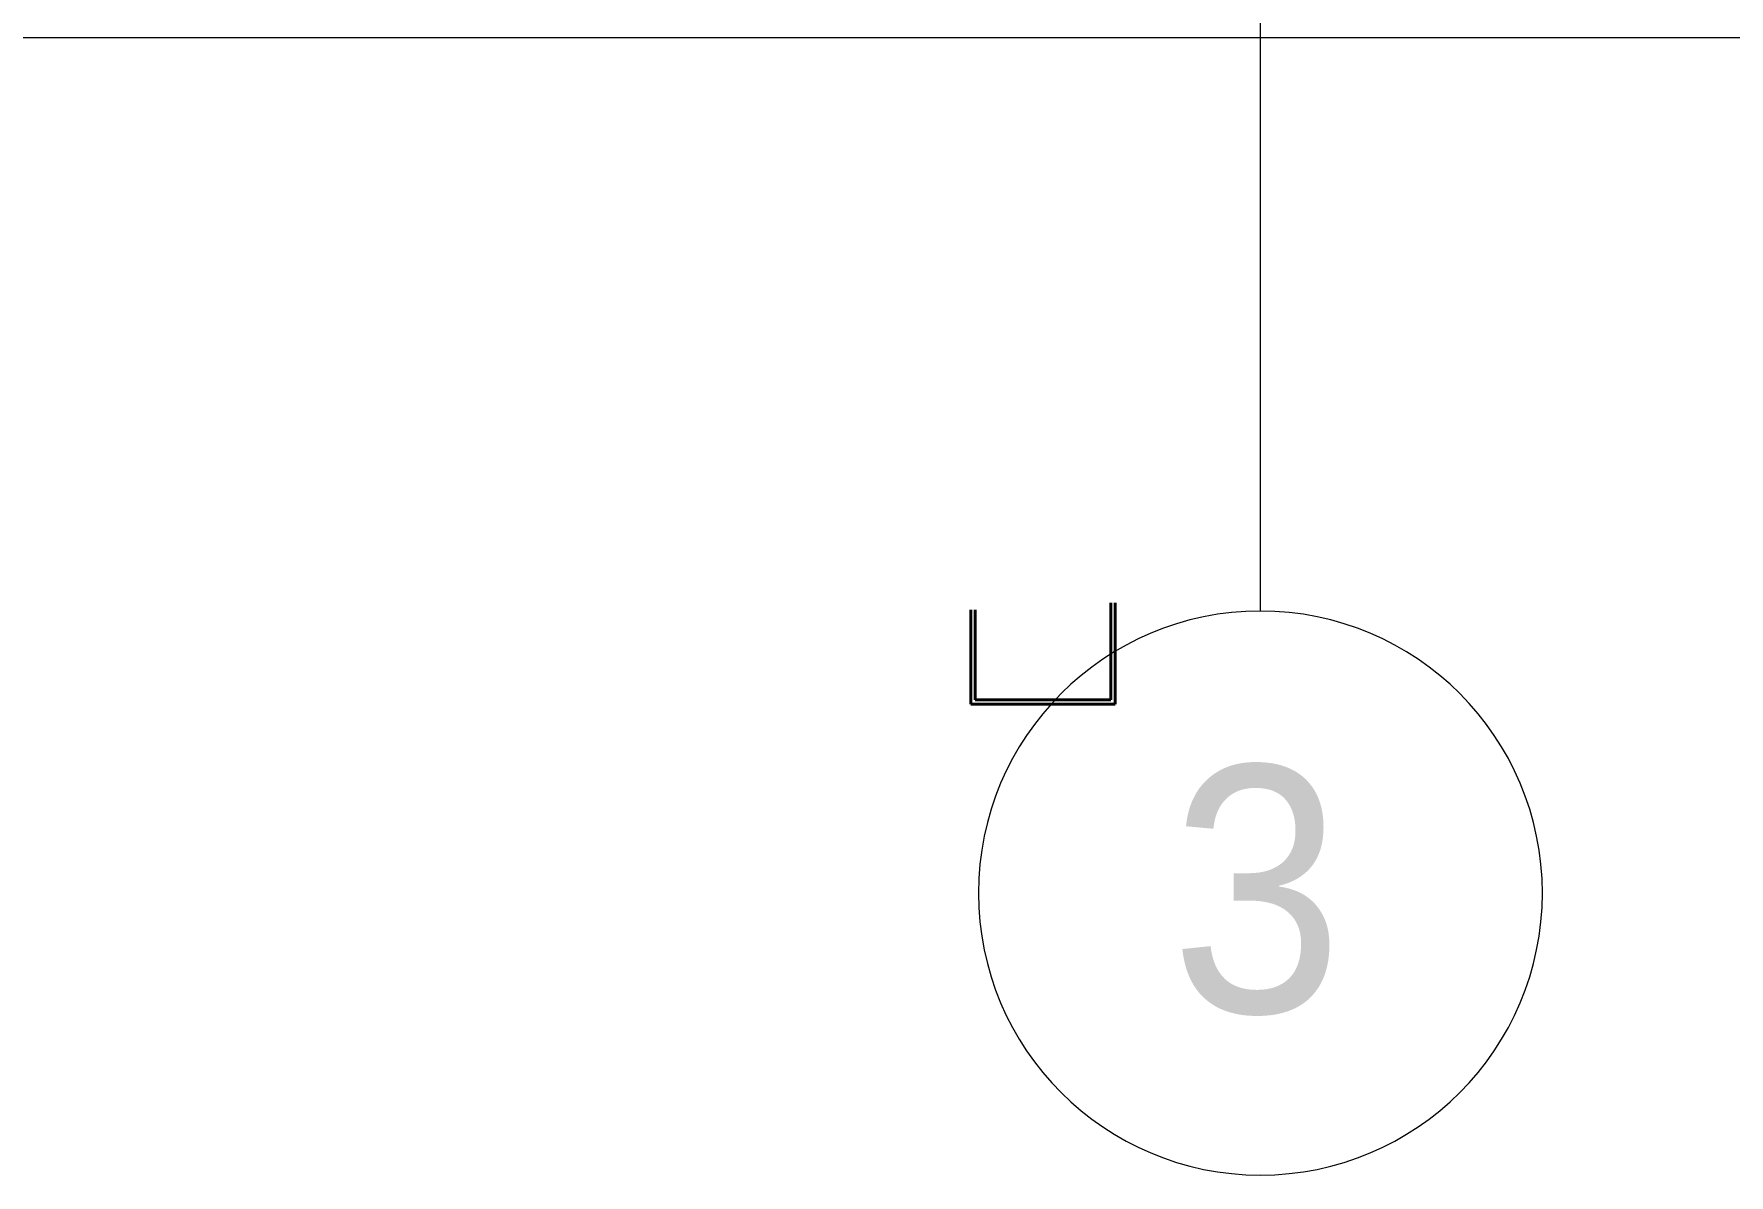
# Model space of a CAD drawing. Header units: millimetres. Extents: x -213911 to 415037, y -3642 to 107391.
# Drawn here: x 4595 to 9404, y 75680 to 78917 of the extents above; entities that cross this region are included whole.
import ezdxf

# ---------------------------------------------------------------- set-up
doc = ezdxf.new("R2010")
doc.units = ezdxf.units.MM
for name, color, linetype, lineweight in [('5.5) Перег WD5', 3, 'Continuous', 40), ('A-WALL', 7, 'Continuous', 5), ('Оси', 7, 'Continuous', 9), ('Оси-1', 7, 'Continuous', 20)]:
    doc.layers.add(name, color=color, linetype=linetype, lineweight=lineweight)
doc.styles.add('Arial', font='arial.ttf', dxfattribs={"width": 0.9, "height": 700})

# ---------------------------------------------------------------- blocks, each defined once
blk = doc.blocks.new('Ось сетки - D8-29747960-Объем проектирования 1 этажа')
at = {"layer": 'Оси-1'}
for start, end in [(360, 180), (180, 360)]:
    blk.add_arc((0, 0), 4, start, end, dxfattribs=at)
blk = doc.blocks.new('1floor')
at = {"layer": 'A-WALL'}
blk.add_line((72280, -280), (-290, -280), dxfattribs=at)
at = {"layer": 'Оси'}
blk.add_line((8010, -1906.3), (8010, 3093.7), dxfattribs=at)
at = {"layer": 'Оси-1', "xscale": 199.9999999999999, "yscale": 199.9999999999999, "zscale": 199.9999999999999}
blk.add_blockref('Ось сетки - D8-29747960-Объем проектирования 1 этажа', (8010, -2706.3), dxfattribs=at)
at = {"layer": 'Оси', "insert": (7755, -2345), "char_height": 700, "width": 606.076, "attachment_point": 1, "style": 'Arial'}
blk.add_mtext('\\fArial|b0|i0|c204|p34|;\\W.9;3', dxfattribs=at)

msp = doc.modelspace()

# ---------------------------------------------------------------- linework, layer by layer
at = {"layer": '5.5) Перег WD5'}
for p, q in [((7650.3, 77028), (7650.3, 77303)), ((7662.8, 77015.5), (7662.8, 77303)), ((7252.8, 77283), (7252.8, 77015.5)), ((7265.3, 77283), (7265.3, 77028)), ((7252.8, 77015.5), (7662.8, 77015.5)), ((7265.3, 77028), (7650.3, 77028))]:
    msp.add_line(p, q, dxfattribs=at)

# ---------------------------------------------------------------- block references
msp.add_blockref('1floor', (64.7, 79186.1))

doc.saveas('drawing.dxf')
